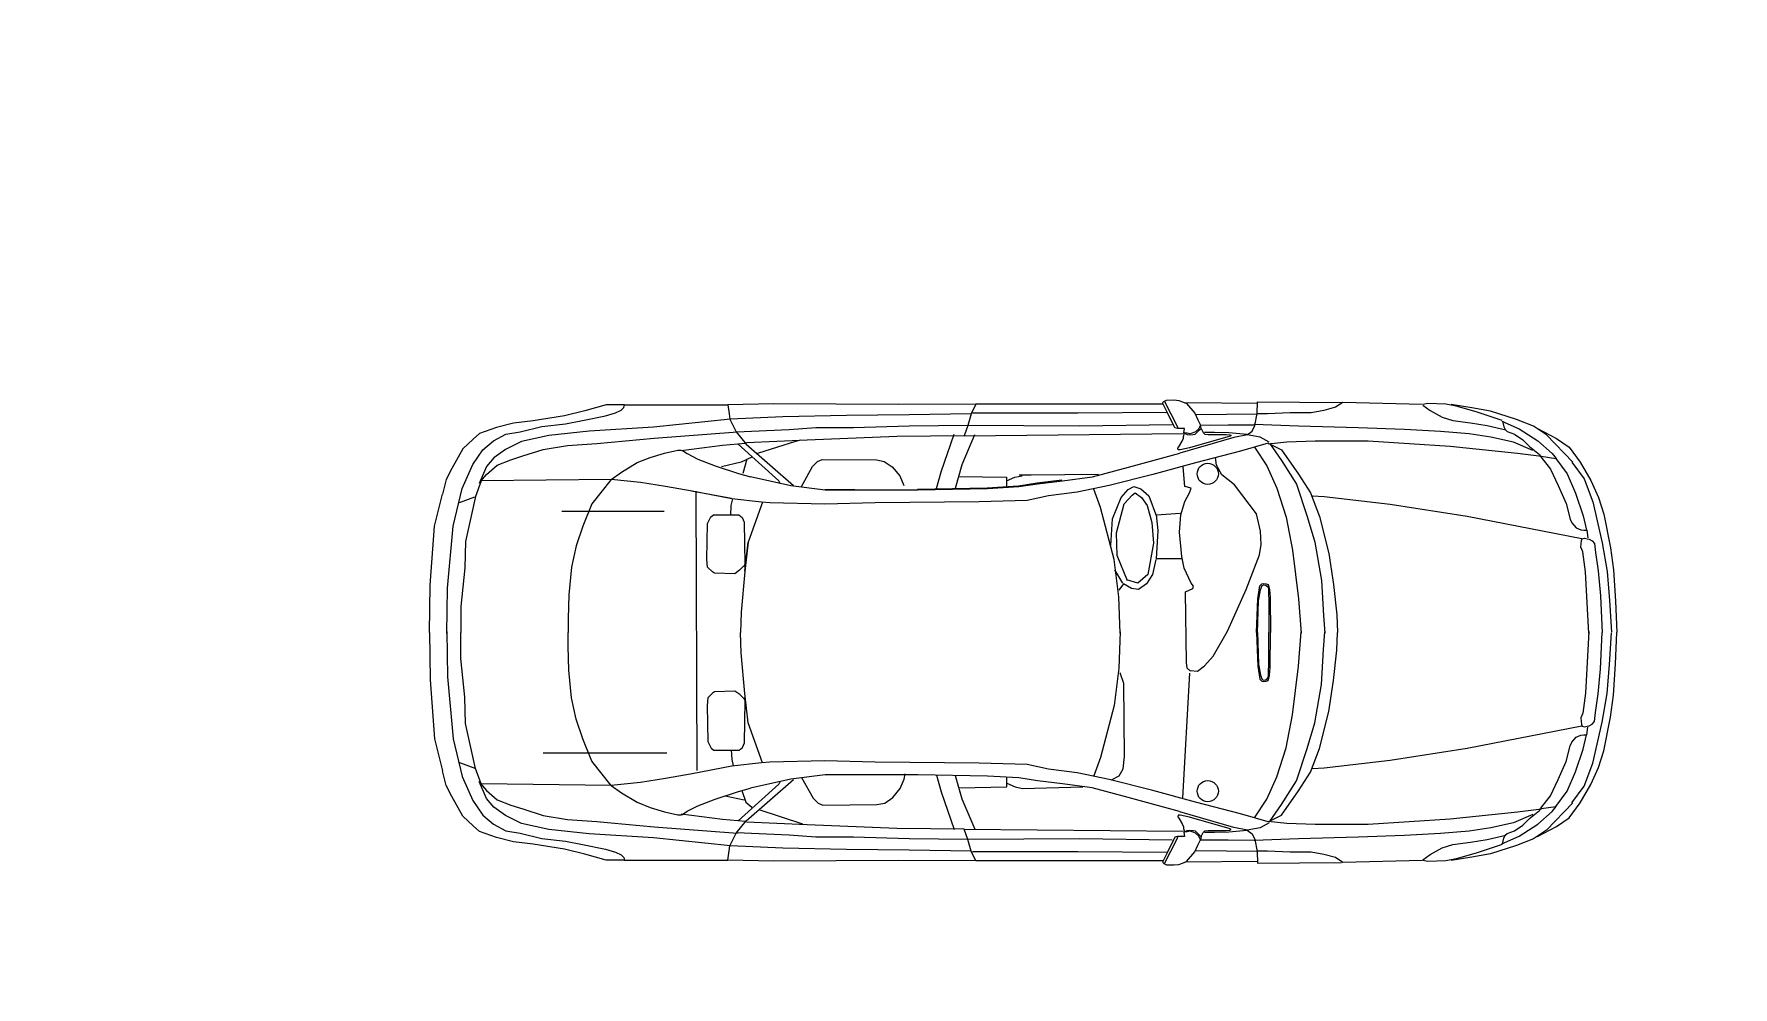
# Model space of a CAD drawing. Header units: millimetres. Extents: x 10193 to 57833, y 9963 to 44360.
# Drawn here: x 26200 to 32749, y 29019 to 32694 of the extents above; entities that cross this region are included whole.
import ezdxf

# ---------------------------------------------------------------- set-up
doc = ezdxf.new("R2010")
doc.units = ezdxf.units.MM
doc.layers.add('free-dwg.com', color=7, linetype='Continuous')
doc.layers.add('Стены', color=7, linetype='Continuous')

msp = doc.modelspace()

# ---------------------------------------------------------------- hatches: boundary and pattern name
at = {"layer": 'Стены'}
h = msp.add_hatch(dxfattribs=at)
h.set_pattern_fill('ANSI32', color=256, scale=10)
h.paths.add_polyline_path([(57833.4, 42702.7), (10593.4, 42702.7), (10593.4, 9962.7), (26833.4, 9962.7), (26833.4, 14962.7), (57833.4, 14962.7)])
h.paths.add_polyline_path([(10713.4, 42582.7), (57713.4, 42582.7), (57713.4, 15082.7), (26713.4, 15082.7), (26713.4, 10082.7), (10713.4, 10082.7)], flags=16)
h.paths.add_polyline_path([(10963.4, 42332.7), (57463.4, 42332.7), (57463.4, 15332.7), (26463.4, 15332.7), (26463.4, 10332.7), (10963.4, 10332.7)], flags=0)
h.paths.add_polyline_path([(57463.4, 42332.7), (10963.4, 42332.7), (10963.4, 10332.7), (26463.4, 10332.7), (26463.4, 15332.7), (57463.4, 15332.7)], flags=0)
h = msp.add_hatch(dxfattribs=at)
h.set_pattern_fill('ANSI36', color=256, scale=10)
h.paths.add_polyline_path([(57713.4, 42582.7), (10713.4, 42582.7), (10713.4, 10082.7), (26713.4, 10082.7), (26713.4, 15082.7), (57713.4, 15082.7)])
h.paths.add_polyline_path([(10963.4, 42332.7), (57463.4, 42332.7), (57463.4, 15332.7), (26463.4, 15332.7), (26463.4, 10332.7), (10963.4, 10332.7)], flags=16)

# ---------------------------------------------------------------- linework, layer by layer
at = {"layer": 'free-dwg.com'}
for p, q in [((28322.5, 31240.6), (28244.6, 31221.8)), ((28405.1, 31264.2), (28322.5, 31240.6)), ((28476.2, 31264.2), (28405.1, 31264.2)), ((28440.7, 31233.8), (28463.5, 31243.9)), ((28463.5, 31243.9), (28473.6, 31254)), ((28473.6, 31254), (28476.2, 31264.2)), ((28476.2, 31264.2), (28873.8, 31264.2)), ((29052.2, 31267.6), (28873.8, 31264.2)), ((28873.8, 31264.2), (28878.9, 31228.7)), ((29531.9, 31264.9), (29052.2, 31267.6)), ((29830.9, 31266.9), (29531.9, 31264.9)), ((29830.9, 31266.9), (29812.4, 31229.8)), ((30552.7, 31266.9), (29830.9, 31266.9)), ((30550.9, 31273.3), (30554.5, 31276.8)), ((30550.9, 31269.8), (30550.9, 31273.3)), ((30569.7, 31233.5), (30550.9, 31269.8)), ((30554.5, 31276.8), (30565, 31281.5)), ((30558, 31276.8), (30606, 31182)), ((30565, 31281.5), (30594.3, 31282.7)), ((30594.3, 31282.7), (30613.1, 31280.3)), ((30613.1, 31280.3), (30627.1, 31275.6)), ((30627.1, 31275.6), (30642.4, 31268.6)), ((30916.2, 31269.6), (30640.2, 31272.2)), ((30642.4, 31268.6), (30674, 31232.3)), ((30914.1, 31231), (30916.2, 31275.7)), ((30916.2, 31275.7), (31240.2, 31273.6)), ((31172, 31241.7), (31122.9, 31233.1)), ((31216.7, 31254.4), (31172, 31241.7)), ((31244.4, 31273.6), (31216.7, 31254.4)), ((31551.4, 31265.1), (31244.4, 31273.6)), ((31553.5, 31263), (31581.2, 31241.7)), ((31571.2, 31269.2), (31554.2, 31264.9)), ((31641.6, 31267.1), (31571.2, 31269.2)), ((31581.2, 31241.7), (31628.1, 31216.1)), ((31682.1, 31258.5), (31641.6, 31267.1)), ((31741.7, 31252.2), (31662.9, 31264.9)), ((31758.8, 31237.3), (31682.1, 31258.5)), ((31814.2, 31239.4), (31741.7, 31252.2)), ((27982.6, 31177), (27916.5, 31153.4)), ((28048.7, 31193.5), (27982.6, 31177)), ((28124.2, 31202.9), (28048.7, 31193.5)), ((28073.4, 31160.4), (28157, 31180.6)), ((28244.6, 31221.8), (28124.2, 31202.9)), ((28157, 31180.6), (28248.2, 31190.8)), ((28248.2, 31190.8), (28314, 31203.4)), ((28314, 31203.4), (28402.7, 31221.1)), ((28587.6, 31178.1), (28339.4, 31162.9)), ((28402.7, 31221.1), (28440.7, 31233.8)), ((28884, 31208.5), (28587.6, 31178.1)), ((28878.9, 31228.7), (28881.4, 31208.5)), ((28881.4, 31208.5), (28906.8, 31160.4)), ((29085.7, 31217.5), (28884, 31208.5)), ((29331.1, 31223.1), (29085.7, 31217.5)), ((29214, 31175.7), (29110.8, 31167.3)), ((29359, 31175.7), (29214, 31175.7)), ((29573.7, 31225.9), (29331.1, 31223.1)), ((29573.7, 31181.3), (29359, 31175.7)), ((29812.4, 31229.8), (29573.7, 31225.9)), ((29799.1, 31184.7), (29573.7, 31181.3)), ((29799.1, 31184.7), (29785.8, 31145)), ((29812.4, 31229.8), (29799.1, 31184.7)), ((30231.6, 31182.1), (29799.1, 31184.7)), ((30223.6, 31232.5), (29817.7, 31232.5)), ((30565.9, 31235.1), (30223.6, 31232.5)), ((30587.1, 31187.4), (30231.6, 31182.1)), ((30597.8, 31174.9), (30569.7, 31233.5)), ((30607.2, 31172.6), (30597.8, 31174.9)), ((30606, 31182), (30608.4, 31173.8)), ((30674, 31232.3), (30685.7, 31206.6)), ((30680, 31227.2), (30913.5, 31229.8)), ((30685.7, 31206.6), (30696.3, 31185.5)), ((30696.3, 31185.5), (30689.3, 31171.4)), ((30698.6, 31172.6), (30696.3, 31185.5)), ((30696.9, 31185.4), (30803, 31186.4)), ((30803, 31186.4), (30903.9, 31187.4)), ((30894.9, 31162.9), (30905.5, 31184.2)), ((31073.9, 31182), (30903.4, 31188.4)), ((30905.5, 31184.2), (30914.1, 31231)), ((30954.6, 31228.9), (30911.9, 31228.9)), ((31042, 31233.1), (30954.6, 31228.9)), ((31122.9, 31233.1), (31042, 31233.1)), ((31304.1, 31175.7), (31073.9, 31182)), ((31483.2, 31169.3), (31304.1, 31175.7)), ((31628.1, 31216.1), (31668.6, 31203.3)), ((31668.6, 31203.3), (31736.8, 31194.8)), ((31736.8, 31194.8), (31800.7, 31184.2)), ((31859, 31203.2), (31758.8, 31237.3)), ((31800.7, 31184.2), (31873.2, 31167.1)), ((31914.4, 31207.4), (31814.2, 31239.4)), ((31857.4, 31201.2), (31924.7, 31171.1)), ((31860.2, 31201.2), (31865.7, 31179.3)), ((31865.7, 31179.3), (31871.2, 31168.3)), ((31980.5, 31181.9), (31914.4, 31207.4)), ((32029.5, 31147.8), (31980.5, 31181.9)), ((27892.9, 31132.2), (27852.8, 31094.4)), ((27916.5, 31153.4), (27892.9, 31132.2)), ((27929.8, 31090.5), (27970.9, 31125.3)), ((27970.9, 31125.3), (28018.4, 31150.5)), ((28078.5, 31122.4), (28017.7, 31092.1)), ((28018.4, 31150.5), (28073.4, 31160.4)), ((28184.9, 31145.2), (28078.5, 31122.4)), ((28339.4, 31162.9), (28184.9, 31145.2)), ((28255.8, 31107.3), (28369.8, 31114.9)), ((28369.8, 31114.9), (28590.1, 31135.1)), ((28590.1, 31135.1), (28911.8, 31160.4)), ((28942.2, 31114.9), (28853.6, 31107.3)), ((28906.8, 31160.4), (28944.8, 31112.3)), ((29110.8, 31167.3), (28907.2, 31159)), ((29071.4, 30970.6), (28914.4, 31112.3)), ((28944.8, 31112.3), (29127.1, 30952.9)), ((29180.5, 31128.3), (28946.2, 31117.2)), ((28990.2, 31077.5), (29115.7, 31117.9)), ((29115.7, 31117.9), (29154, 31128.6)), ((29526.3, 31142.3), (29180.5, 31128.3)), ((29785.6, 31145.1), (29526.3, 31142.3)), ((29745.5, 31150.1), (29695.8, 31003.9)), ((29825.6, 31148.4), (29775.9, 31032.1)), ((29785.8, 31145), (30629.6, 31152.9)), ((30634.2, 31172.6), (30607.2, 31172.6)), ((30613.1, 31102.3), (30626, 31123.4)), ((30825.2, 31137.9), (30616.1, 31077.4)), ((30626, 31123.4), (30630.7, 31135.1)), ((30630.7, 31142.1), (30634.2, 31155)), ((30630.7, 31135.1), (30630.7, 31142.1)), ((30631.8, 31156.2), (30634.2, 31172.6)), ((30635.3, 31156.2), (30633, 31155)), ((30634.2, 31155), (30644.7, 31149.2)), ((30644.7, 31155), (30635.3, 31156.2)), ((30655.3, 31152.7), (30644.7, 31155)), ((30644.7, 31149.2), (30655.3, 31148)), ((30810, 31143.3), (30654.1, 31098.8)), ((30664.6, 31155), (30655.3, 31152.7)), ((30655.3, 31148), (30668.2, 31149.2)), ((30676.4, 31159.7), (30664.6, 31155)), ((30668.2, 31149.2), (30675.2, 31151.5)), ((30675.2, 31151.5), (30692.8, 31167.9)), ((30689.3, 31171.4), (30676.4, 31159.7)), ((30692.8, 31167.9), (30698.6, 31172.6)), ((30698.6, 31172.6), (30706.8, 31157.4)), ((30706.8, 31157.4), (30712.7, 31151.5)), ((30750.4, 31157.1), (30711.1, 31157.1)), ((30712.7, 31151.5), (30725.6, 31149.2)), ((30725.6, 31149.2), (30794.8, 31149.2)), ((30806, 31156.1), (30750.4, 31157.1)), ((30794.8, 31149.2), (30808.8, 31148)), ((30876.7, 31150), (30806, 31156.1)), ((30808.8, 31148), (30814.7, 31145.7)), ((30814.7, 31145.7), (30808.8, 31143.3)), ((30877.7, 31148), (30825.2, 31137.9)), ((30956.6, 31116.2), (30850.5, 31086)), ((30875.7, 31148), (30894.9, 31162.9)), ((30926.9, 31139.5), (30875.7, 31148)), ((30961, 31120.3), (30926.9, 31139.5)), ((30957.3, 31113.7), (31028.6, 31120.8)), ((30962, 31116.8), (31008.9, 31049.2)), ((30962, 31114.2), (31008.9, 31090.8)), ((31028.6, 31120.8), (31138, 31125.6)), ((31138, 31125.6), (31342.4, 31125.6)), ((31342.4, 31125.6), (31658.6, 31104.2)), ((31621.7, 31160.7), (31483.2, 31169.3)), ((31732.5, 31152.2), (31621.7, 31160.7)), ((31815.6, 31139.5), (31732.5, 31152.2)), ((31903, 31120.3), (31815.6, 31139.5)), ((31871.2, 31168.3), (31878, 31161.5)), ((31878, 31161.5), (31906.8, 31150.5)), ((31977.6, 31088.3), (31903, 31120.3)), ((31906.8, 31150.5), (31938.4, 31128.6)), ((31924.7, 31171.1), (31996, 31125.8)), ((31938.4, 31128.6), (31964.5, 31103.9)), ((31995.7, 31172.9), (32068.2, 31134.6)), ((31996, 31125.8), (32052.3, 31076.5)), ((32131.8, 31043.5), (32029.5, 31147.8)), ((32068.2, 31134.6), (32117.2, 31100.5)), ((27852.8, 31094.4), (27810.3, 31019)), ((27891.9, 31033.7), (27929.8, 31090.5)), ((27972.1, 31059.2), (27944.2, 31026.3)), ((28017.7, 31092.1), (27972.1, 31059.2)), ((27984.8, 31031.3), (28038, 31051.6)), ((28038, 31051.6), (28083.5, 31066.8)), ((28083.5, 31066.8), (28162.1, 31092.1)), ((28162.1, 31092.1), (28255.8, 31107.3)), ((28524.6, 31041.1), (28574.5, 31060.7)), ((28574.5, 31060.7), (28630.4, 31077.3)), ((28630.4, 31077.3), (28681.8, 31089.4)), ((28681.8, 31089.4), (28693.9, 31089.4)), ((28693.9, 31089.4), (28699.9, 31087.9)), ((28853.6, 31107.3), (28694, 31087)), ((28699.9, 31087.9), (28718, 31075.8)), ((28718, 31075.8), (28758.8, 31054.6)), ((28758.8, 31054.6), (28825.3, 31029)), ((28926.3, 31043.5), (28849.8, 31024.4)), ((28966.8, 31062.7), (28926.3, 31043.5)), ((28947.6, 31054.2), (28932.7, 30998.9)), ((29201.2, 31025.8), (29220.5, 31045.2)), ((29220.5, 31045.2), (29238, 31053)), ((29238, 31053), (29447.2, 31051.7)), ((29447.2, 31051.7), (29477.1, 31046)), ((29477.1, 31046), (29508.1, 31024.8)), ((30614.9, 31075.9), (30418, 31022.1)), ((30608.4, 31096.5), (30613.1, 31102.3)), ((30609.6, 31090.6), (30608.4, 31096.5)), ((30617.8, 31090.6), (30609.6, 31090.6)), ((30654.1, 31098.8), (30617.8, 31090.6)), ((30850.5, 31086), (30677.2, 31040.6)), ((30757.4, 31031.1), (30754.4, 31061.4)), ((30904.8, 31101.2), (30951.6, 31028.4)), ((31008.9, 31090.8), (31073.9, 30997.2)), ((31008.9, 31049.2), (31066.1, 30958.2)), ((31658.6, 31104.2), (31917.8, 31078.1)), ((31917.8, 31078.1), (32010.5, 31066.2)), ((31964.5, 31103.9), (32002.9, 31072.4)), ((32002.9, 31072.4), (32008.4, 31064.1)), ((32008.4, 31064.1), (32045.4, 31016.2)), ((32009.7, 31065.5), (32066, 31057.3)), ((32052.3, 31076.5), (32067.4, 31057.3)), ((32066, 31057.3), (32109.9, 30998.3)), ((32117.2, 31100.5), (32159.8, 31043)), ((27810.3, 31019), (27789, 30976.5)), ((27850.8, 30942.1), (27891.9, 31033.7)), ((27944.2, 31026.3), (27916.4, 30960.5)), ((27921.4, 30968.1), (27944.2, 30995.9)), ((27944.2, 30995.9), (27984.8, 31031.3)), ((28424.9, 30976.1), (28464.2, 31004.8)), ((28464.2, 31004.8), (28524.6, 31041.1)), ((28825.3, 31029), (28916, 30998.8)), ((28916, 30998.8), (28962.2, 30986.6)), ((29117.2, 30952.2), (28962.2, 30986.6)), ((29156.9, 30946.3), (29201.2, 31025.8)), ((29508.1, 31024.8), (29537.3, 30990)), ((29537.3, 30990), (29552.9, 30953.3)), ((29695.8, 31003.9), (29678, 30939.8)), ((29775.9, 31032.1), (29750.1, 30942)), ((29764, 30988.1), (29948.3, 30984.6)), ((29948.3, 30970.6), (29980.3, 30984.7)), ((29948.3, 30984.6), (29948.4, 30948.6)), ((29980.3, 30984.7), (30008.4, 30990.8)), ((30044.2, 30992.4), (29997.4, 30992.4)), ((30303.2, 30996), (30044.2, 30992.4)), ((30278.3, 30985.1), (30163.8, 30970)), ((30418, 31022.1), (30278.3, 30985.1)), ((30512.2, 30995.2), (30343.9, 30953.1)), ((30677.2, 31040.6), (30512.2, 30995.2)), ((30636.1, 30949.2), (30630, 31025)), ((30778.6, 30994.7), (30757.4, 31031.1)), ((30827.2, 30955.3), (30778.6, 30994.7)), ((30951.6, 31028.4), (30990.7, 30942.6)), ((31073.9, 30997.2), (31120.8, 30924.5)), ((32045.4, 31016.2), (32075.6, 30953.1)), ((32109.9, 30998.3), (32141.5, 30922.9)), ((32127.8, 31043), (32174.7, 30979.1)), ((32159.8, 31043), (32200.3, 30972.7)), ((32174.7, 30979.1), (32208.8, 30889.7)), ((27743.3, 30796.7), (27774.9, 30919.9)), ((27789, 30976.5), (27774.9, 30919.9)), ((27816, 30796.7), (27850.8, 30942.1)), ((27923.5, 30970.5), (27901.4, 30910.5)), ((28424.9, 30976.1), (27923.5, 30970.5)), ((28424.9, 30976.1), (28350.4, 30882)), ((28538.2, 30964.1), (28424.9, 30976.1)), ((28633.4, 30949), (28538.2, 30964.1)), ((28736.2, 30930.8), (28633.4, 30949)), ((28888.8, 30902.3), (28734.6, 30930.6)), ((28890.3, 30902.2), (28736.2, 30930.8)), ((28750.6, 30931.8), (28754.7, 29854.6)), ((29076.5, 30960.5), (29071.4, 30970.6)), ((29250.1, 30935), (29117.2, 30952.2)), ((29364.2, 30936.5), (29248.5, 30936.2)), ((29365.7, 30935), (29250.1, 30935)), ((29606.9, 30935), (29365.7, 30935)), ((29873.5, 30942.9), (29605.3, 30937.2)), ((29875.1, 30939.9), (29606.9, 30935)), ((29994.1, 30950.6), (29873.5, 30942.9)), ((29995.7, 30947.3), (29875.1, 30939.9)), ((30066.3, 30961.7), (29994.1, 30950.6)), ((30067.9, 30958.2), (29995.7, 30947.3)), ((30110, 30912.8), (30027.7, 30895.7)), ((30162.2, 30973.7), (30066.3, 30961.7)), ((30163.8, 30970), (30067.9, 30958.2)), ((30221.1, 30927.9), (30110, 30912.8)), ((30343.9, 30953.1), (30221.1, 30927.9)), ((30310.8, 30867.9), (30284.5, 30938.9)), ((30390.4, 30906.8), (30417.7, 30937.1)), ((30402.6, 30882.6), (30432.9, 30915.9)), ((30417.7, 30937.1), (30439, 30949.2)), ((30432.9, 30915.9), (30445, 30925)), ((30439, 30949.2), (30466.2, 30940.1)), ((30445, 30925), (30469.3, 30906.8)), ((30466.2, 30940.1), (30496.6, 30912.9)), ((30496.6, 30912.9), (30526.9, 30834.1)), ((30660.4, 30943.2), (30636.1, 30949.2)), ((30636.1, 30891.7), (30654.3, 30925)), ((30654.3, 30925), (30660.4, 30943.2)), ((30912.1, 30843.2), (30827.2, 30955.3)), ((30990.7, 30942.6), (31027.1, 30830.9)), ((31066.1, 30958.2), (31107.7, 30833.5)), ((31120.8, 30924.5), (31154.6, 30833.5)), ((32075.6, 30953.1), (32105.8, 30883.2)), ((32141.5, 30922.9), (32171.6, 30836.6)), ((32200.3, 30972.7), (32230.2, 30906.7)), ((27840.4, 30887.1), (27898.6, 30909.9)), ((27901.4, 30910.5), (27863.4, 30736.7)), ((28629.3, 30853.2), (28233.8, 30853.2)), ((28350.4, 30882), (28315.6, 30796.7)), ((28886, 30839.1), (28887.8, 30875.9)), ((28887.8, 30875.9), (28893.6, 30901.1)), ((29004, 30888.3), (28890.3, 30902.2)), ((29007.4, 30888.8), (28952.4, 30734.5)), ((29036, 30885.8), (29004, 30888.3)), ((29247.6, 30880.9), (29036, 30885.8)), ((29442, 30885.8), (29247.6, 30880.9)), ((29843.1, 30890.7), (29442, 30885.8)), ((30027.7, 30895.7), (29843.1, 30890.7)), ((30363.4, 30668.1), (30310.8, 30867.9)), ((30357.1, 30825), (30390.4, 30906.8)), ((30372.2, 30770.5), (30402.6, 30882.6)), ((30469.3, 30906.8), (30490.5, 30876.5)), ((30490.5, 30876.5), (30508.7, 30809.9)), ((30620.9, 30840.2), (30636.1, 30891.7)), ((31172.8, 30908.9), (31128.6, 30911.5)), ((31427.8, 30880.3), (31172.8, 30908.9)), ((31724.4, 30833.5), (31427.8, 30880.3)), ((32105.8, 30883.2), (32120.9, 30822.9)), ((32208.8, 30889.7), (32245.1, 30732.1)), ((32230.2, 30906.7), (32251.5, 30842.8)), ((27727.5, 30569.3), (27743.3, 30796.7)), ((27793.9, 30556.6), (27816, 30796.7)), ((28315.6, 30796.7), (28290.3, 30720.9)), ((28793.6, 30667.5), (28795.8, 30806.2)), ((28795.8, 30806.2), (28808.9, 30832.4)), ((28808.9, 30832.4), (28819.3, 30840.2)), ((28819.3, 30840.2), (28916.2, 30840.5)), ((28916.2, 30840.5), (28929.3, 30830.1)), ((28929.3, 30830.1), (28937.2, 30811.8)), ((28937.2, 30811.8), (28940.3, 30649.6)), ((30351, 30722), (30357.1, 30825)), ((30508.7, 30809.9), (30514.8, 30731.1)), ((30526.9, 30840.2), (30617.9, 30846.2)), ((30533, 30779.6), (30526.9, 30840.2)), ((30614.9, 30773.5), (30620.9, 30840.2)), ((30927.2, 30776.5), (30912.1, 30843.2)), ((31027.1, 30830.9), (31050.5, 30703.5)), ((31107.7, 30833.5), (31136.4, 30734.7)), ((31154.6, 30833.5), (31191, 30690.5)), ((32166.7, 30747.7), (31724.4, 30833.5)), ((32120.9, 30822.9), (32127.7, 30809.2)), ((32127.7, 30809.2), (32144.2, 30790)), ((32144.2, 30790), (32162, 30781.7)), ((32162, 30781.7), (32174.4, 30780.4)), ((32171.6, 30836.6), (32184, 30780.4)), ((32251.5, 30842.8), (32277, 30712.9)), ((27863.4, 30736.7), (27860.3, 30635.6)), ((28290.3, 30720.9), (28271.3, 30638.8)), ((28951.4, 30734.8), (28938.6, 30622.2)), ((28952.4, 30734.5), (28939.3, 30621.9)), ((30375.3, 30682.6), (30372.2, 30770.5)), ((30514.8, 30731.1), (30493.5, 30609.9)), ((30526.9, 30670.5), (30533, 30779.6)), ((30624, 30679.6), (30614.9, 30773.5)), ((30924.2, 30685.6), (30930.3, 30725)), ((30930.3, 30725), (30927.2, 30776.5)), ((31136.4, 30734.7), (31162.4, 30586.5)), ((32162.7, 30715.5), (32164.4, 30741.1)), ((32164.4, 30741.1), (32167.8, 30747.9)), ((32167.8, 30747.9), (32176.4, 30749.6)), ((32174.4, 30780.4), (32185.4, 30780.4)), ((32176.4, 30749.6), (32186.6, 30747.9)), ((32185.4, 30780.4), (32189.5, 30751.6)), ((32186.6, 30747.9), (32195.1, 30746.2)), ((32195.1, 30746.2), (32205.4, 30739.4)), ((32205.4, 30739.4), (32215.6, 30729.1)), ((32215.6, 30729.1), (32219, 30695)), ((32245.1, 30732.1), (32264.3, 30621.4)), ((28796.3, 30638.7), (28793.6, 30667.5)), ((30381.9, 30523.5), (30363.4, 30668.1)), ((30414.7, 30585.6), (30375.3, 30682.6)), ((30523.9, 30667.4), (30511.7, 30609.9)), ((30624, 30670.5), (30526.9, 30670.5)), ((30633.1, 30634.1), (30624, 30679.6)), ((30872.7, 30552.3), (30924.2, 30685.6)), ((31050.5, 30703.5), (31073.9, 30516.3)), ((31191, 30690.5), (31209.2, 30570.9)), ((32169.5, 30696.7), (32162.7, 30715.5)), ((32179.8, 30620), (32169.5, 30696.7)), ((32219, 30695), (32229.3, 30623.4)), ((32277, 30712.9), (32287.7, 30627.8)), ((27860.3, 30635.6), (27844.5, 30487.1)), ((28271.3, 30638.8), (28261.8, 30531.4)), ((28814.7, 30620.5), (28796.3, 30638.7)), ((28822.6, 30615.3), (28814.7, 30620.5)), ((28901.1, 30612.9), (28822.6, 30615.3)), ((28919.4, 30626), (28901.1, 30612.9)), ((28935.1, 30641.8), (28919.4, 30626)), ((28939.3, 30621.9), (28926.2, 30464.9)), ((28940.3, 30649.6), (28935.1, 30639.1)), ((30396.5, 30576.5), (30366.2, 30628.1)), ((30454.1, 30576.5), (30411.7, 30588.7)), ((30493.5, 30609.9), (30454.1, 30576.5)), ((30511.7, 30609.9), (30487.5, 30573.5)), ((30660.4, 30576.5), (30633.1, 30634.1)), ((31162.4, 30586.5), (31170.2, 30451.4)), ((32193.4, 30383), (32179.8, 30620)), ((32229.3, 30623.4), (32237.8, 30527.9)), ((32264.3, 30621.4), (32272.8, 30509.2)), ((32287.7, 30627.8), (32296.2, 30507.1)), ((27724.3, 30386.1), (27727.5, 30569.3)), ((27790.7, 30382.9), (27793.9, 30556.6)), ((28261.8, 30531.4), (28258.7, 30439.8)), ((30399.5, 30573.5), (30381.3, 30549.3)), ((30387.1, 30384.1), (30381.9, 30523.5)), ((30429.9, 30555.3), (30399.5, 30573.5)), ((30457.1, 30552.3), (30429.9, 30555.3)), ((30487.5, 30573.5), (30457.1, 30552.3)), ((30639.1, 30543.2), (30666.4, 30555.3)), ((30642.2, 30270.5), (30639.1, 30543.2)), ((30669.5, 30564.4), (30660.4, 30576.5)), ((30666.4, 30555.3), (30669.5, 30564.4)), ((30799.9, 30391.7), (30872.7, 30552.3)), ((30917.3, 30516.1), (30925.5, 30566.3)), ((30920, 30508.8), (30927.3, 30550.7)), ((30925.5, 30566.3), (30932.8, 30574.5)), ((30927.3, 30550.7), (30934.6, 30568.1)), ((30932.8, 30574.5), (30941, 30575.4)), ((30934.6, 30568.1), (30941, 30569.9)), ((30941, 30575.4), (30949.3, 30574.5)), ((30941, 30569.9), (30946.5, 30569)), ((30946.5, 30569), (30952.9, 30565.3)), ((30949.3, 30574.5), (30957.5, 30571.7)), ((30952.9, 30565.3), (30958.4, 30557.1)), ((30957.5, 30571.7), (30962, 30552.6)), ((30958.4, 30557.1), (30959.3, 30489.6)), ((30962, 30552.6), (30964.8, 30521.5)), ((30964.8, 30521.5), (30966.6, 30386.5)), ((31209.2, 30570.9), (31222.2, 30454)), ((32237.8, 30527.9), (32242.9, 30413.7)), ((27844.5, 30487.1), (27844.5, 30386.3)), ((28926.2, 30464.9), (28923.6, 30386.4)), ((30912.7, 30386.5), (30917.3, 30516.1)), ((30916.4, 30386.5), (30920, 30508.8)), ((30959.3, 30489.6), (30960.2, 30386.5)), ((31073.9, 30516.3), (31084.3, 30383.8)), ((31222.2, 30454), (31224.8, 30386.4)), ((32272.8, 30509.2), (32280, 30387.4)), ((32296.2, 30507.1), (32300.7, 30386.1)), ((27790.7, 30389.7), (27793.9, 30216)), ((28258.7, 30439.8), (28258.7, 30386.3)), ((30387.1, 30388.5), (30381.9, 30249.2)), ((30745.3, 30294.7), (30799.9, 30391.7)), ((31073.9, 30256.3), (31084.3, 30388.9)), ((31170.2, 30451.4), (31175.4, 30383.8)), ((31170.2, 30321.3), (31175.4, 30388.9)), ((32193.4, 30389.6), (32179.8, 30152.6)), ((32242.9, 30413.7), (32244.6, 30386.4)), ((27724.3, 30386.6), (27727.5, 30203.4)), ((27844.5, 30285.5), (27844.5, 30386.3)), ((28258.7, 30332.9), (28258.7, 30386.3)), ((28261.8, 30241.3), (28258.7, 30332.9)), ((28926.2, 30307.7), (28923.6, 30386.2)), ((30912.7, 30386.2), (30917.3, 30256.6)), ((30916.4, 30386.2), (30920, 30263.9)), ((30959.3, 30283.1), (30960.2, 30386.2)), ((30964.8, 30251.1), (30966.6, 30386.2)), ((31222.2, 30318.7), (31224.8, 30386.3)), ((32237.8, 30244.7), (32242.9, 30358.9)), ((32242.9, 30358.9), (32244.6, 30386.2)), ((32272.8, 30263.5), (32280, 30385.3)), ((32296.2, 30265.6), (32300.7, 30386.6)), ((27860.3, 30137), (27844.5, 30285.5)), ((28939.3, 30150.7), (28926.2, 30307.7)), ((30645.2, 30249.3), (30642.2, 30270.5)), ((30684.6, 30237.2), (30711.9, 30258.4)), ((30711.9, 30258.4), (30745.3, 30294.7)), ((30920, 30263.9), (30927.3, 30221.9)), ((30958.4, 30215.5), (30959.3, 30283.1)), ((31162.4, 30186.1), (31170.2, 30321.3)), ((31209.2, 30201.7), (31222.2, 30318.7)), ((32264.3, 30151.3), (32272.8, 30263.5)), ((32287.7, 30144.9), (32296.2, 30265.6)), ((27727.5, 30203.4), (27743.3, 29975.9)), ((27793.9, 30216), (27816, 29975.9)), ((28271.3, 30133.9), (28261.8, 30241.3)), ((30381.9, 30249.2), (30363.4, 30104.6)), ((30400.9, 30189.6), (30386, 30231.1)), ((30628.8, 29748.7), (30655.5, 30229.8)), ((30657.3, 30237.2), (30645.2, 30249.3)), ((30657.3, 30240.2), (30684.6, 30237.2)), ((30917.3, 30256.6), (30925.5, 30206.4)), ((30925.5, 30206.4), (30932.8, 30198.2)), ((30927.3, 30221.9), (30934.6, 30204.6)), ((30932.8, 30198.2), (30941, 30197.3)), ((30934.6, 30204.6), (30941, 30202.7)), ((30941, 30202.7), (30946.5, 30203.7)), ((30941, 30197.3), (30949.3, 30198.2)), ((30946.5, 30203.7), (30952.9, 30207.3)), ((30949.3, 30198.2), (30957.5, 30200.9)), ((30952.9, 30207.3), (30958.4, 30215.5)), ((30957.5, 30200.9), (30962, 30220.1)), ((30962, 30220.1), (30964.8, 30251.1)), ((31050.5, 30069.2), (31073.9, 30256.3)), ((31191, 30082.1), (31209.2, 30201.7)), ((32229.3, 30149.2), (32237.8, 30244.7)), ((27863.4, 30035.9), (27860.3, 30137)), ((28290.3, 30051.7), (28271.3, 30133.9)), ((28797, 30133.8), (28794.4, 30105)), ((28815.4, 30152.1), (28797, 30133.8)), ((28823.2, 30157.3), (28815.4, 30152.1)), ((28901.8, 30160), (28823.2, 30157.3)), ((28920.1, 30146.9), (28901.8, 30160)), ((28935.8, 30131.2), (28920.1, 30146.9)), ((28941, 30123.3), (28935.8, 30133.8)), ((28952.4, 30038.2), (28939.3, 30150.7)), ((30403.8, 29907.8), (30400.9, 30189.6)), ((31136.4, 30038), (31162.4, 30186.1)), ((32179.8, 30152.6), (32169.5, 30075.9)), ((32219, 30077.6), (32229.3, 30149.2)), ((32245.1, 30040.5), (32264.3, 30151.3)), ((32277, 30059.7), (32287.7, 30144.9)), ((28794.4, 30105), (28797, 29966.4)), ((28938.4, 29961.1), (28941, 30123.3)), ((30363.4, 30104.6), (30310.8, 29904.8)), ((31027.1, 29941.8), (31050.5, 30069.2)), ((31154.6, 29939.2), (31191, 30082.1)), ((32169.5, 30075.9), (32162.7, 30057.2)), ((32215.6, 30043.5), (32219, 30077.6)), ((27901.4, 29862.2), (27863.4, 30035.9)), ((28315.6, 29975.9), (28290.3, 30051.7)), ((29007.4, 29883.8), (28952.4, 30038.2)), ((31107.7, 29939.2), (31136.4, 30038)), ((32166.7, 30025), (31724.4, 29939.2)), ((32162.7, 30057.2), (32164.4, 30031.6)), ((32164.4, 30031.6), (32167.8, 30024.8)), ((32167.8, 30024.8), (32176.4, 30023.1)), ((32176.4, 30023.1), (32186.6, 30024.8)), ((32185.4, 29992.3), (32189.5, 30021.1)), ((32186.6, 30024.8), (32195.1, 30026.5)), ((32195.1, 30026.5), (32205.4, 30033.3)), ((32205.4, 30033.3), (32215.6, 30043.5)), ((32208.8, 29883), (32245.1, 30040.5)), ((32251.5, 29929.8), (32277, 30059.7)), ((27743.3, 29975.9), (27774.9, 29852.7)), ((27816, 29975.9), (27850.8, 29830.6)), ((28350.4, 29890.6), (28315.6, 29975.9)), ((28797, 29966.4), (28810.1, 29940.2)), ((28810.1, 29940.2), (28820.6, 29932.4)), ((28820.6, 29932.4), (28917.5, 29932.4)), ((28887.3, 29933.7), (28889.2, 29896.9)), ((28917.5, 29932.4), (28930.6, 29942.8)), ((28930.6, 29942.8), (28938.4, 29961.1)), ((30990.7, 29830), (31027.1, 29941.8)), ((31066.1, 29814.4), (31107.7, 29939.2)), ((31120.8, 29848.2), (31154.6, 29939.2)), ((31724.4, 29939.2), (31427.8, 29892.4)), ((32105.8, 29889.5), (32120.9, 29949.8)), ((32120.9, 29949.8), (32127.7, 29963.5)), ((32127.7, 29963.5), (32144.2, 29982.7)), ((32141.5, 29849.7), (32171.6, 29936.1)), ((32144.2, 29982.7), (32162, 29990.9)), ((32162, 29990.9), (32174.4, 29992.3)), ((32171.6, 29936.1), (32184, 29992.3)), ((32174.4, 29992.3), (32185.4, 29992.3)), ((27840.4, 29885.6), (27898.6, 29862.8)), ((28638.7, 29921.6), (28163.1, 29921.6)), ((28424.9, 29796.5), (28350.4, 29890.6)), ((28890.3, 29870.5), (28736.2, 29841.8)), ((28889.2, 29896.9), (28895.1, 29871.7)), ((29004, 29884.4), (28890.3, 29870.5)), ((29036, 29886.8), (29004, 29884.4)), ((29247.6, 29891.7), (29036, 29886.8)), ((29442, 29886.8), (29247.6, 29891.7)), ((29843.1, 29881.9), (29442, 29886.8)), ((30027.7, 29877), (29843.1, 29881.9)), ((30110, 29859.9), (30027.7, 29877)), ((30310.8, 29904.8), (30284.5, 29833.8)), ((30397.9, 29860.3), (30403.8, 29907.8)), ((31427.8, 29892.4), (31172.8, 29863.8)), ((32075.6, 29819.6), (32105.8, 29889.5)), ((32174.7, 29793.5), (32208.8, 29883)), ((32200.3, 29799.9), (32230.2, 29865.9)), ((32230.2, 29865.9), (32251.5, 29929.8)), ((27789, 29796.1), (27774.9, 29852.7)), ((27850.8, 29830.6), (27891.9, 29739)), ((27923.5, 29802.2), (27901.4, 29862.2)), ((27944.2, 29746.4), (27916.4, 29812.2)), ((27921.4, 29804.6), (27944.2, 29776.7)), ((28424.9, 29796.5), (27923.5, 29802.2)), ((28538.2, 29808.6), (28424.9, 29796.5)), ((28633.4, 29823.7), (28538.2, 29808.6)), ((28736.2, 29841.8), (28633.4, 29823.7)), ((29071.4, 29802), (28914.4, 29660.3)), ((28944.8, 29660.3), (29127.1, 29819.8)), ((29117.2, 29820.4), (28962.2, 29786)), ((29076.5, 29812.2), (29071.4, 29802)), ((29250.1, 29837.6), (29117.2, 29820.4)), ((29158.5, 29827.2), (29203.1, 29747.9)), ((29365.7, 29837.6), (29250.1, 29837.6)), ((29606.9, 29837.6), (29365.7, 29837.6)), ((29539, 29784.6), (29554.5, 29821.4)), ((29554.5, 29821.4), (29558.4, 29840.8)), ((29875.1, 29832.7), (29606.9, 29837.6)), ((29697.6, 29771.2), (29679.5, 29835.3)), ((29777.7, 29743.2), (29751.7, 29833.3)), ((29995.7, 29825.4), (29875.1, 29832.7)), ((29950, 29791.2), (29950, 29827.2)), ((29950, 29805.2), (29982, 29791.2)), ((30067.9, 29814.5), (29995.7, 29825.4)), ((30163.8, 29802.7), (30067.9, 29814.5)), ((30221.1, 29844.7), (30110, 29859.9)), ((30278.3, 29787.6), (30163.8, 29802.7)), ((30343.9, 29819.5), (30221.1, 29844.7)), ((30512.2, 29777.5), (30343.9, 29819.5)), ((30353.4, 29818.8), (30383, 29833.6)), ((30383, 29833.6), (30397.9, 29860.3)), ((30951.6, 29744.2), (30990.7, 29830)), ((31008.9, 29723.4), (31066.1, 29814.4)), ((31073.9, 29775.4), (31120.8, 29848.2)), ((31172.8, 29863.8), (31128.6, 29861.2)), ((32045.4, 29756.5), (32075.6, 29819.6)), ((32109.9, 29774.3), (32141.5, 29849.7)), ((32159.8, 29729.6), (32200.3, 29799.9)), ((27810.3, 29753.7), (27789, 29796.1)), ((27852.8, 29678.2), (27810.3, 29753.7)), ((27891.9, 29739), (27929.8, 29682.1)), ((27944.2, 29776.7), (27984.8, 29741.3)), ((27972.1, 29713.5), (27944.2, 29746.4)), ((27984.8, 29741.3), (28038, 29721.1)), ((28424.9, 29796.5), (28464.2, 29767.8)), ((28464.2, 29767.8), (28524.6, 29731.6)), ((28758.8, 29718), (28825.3, 29743.7)), ((28825.3, 29743.7), (28916, 29773.9)), ((28937.7, 29740.1), (28864.1, 29755.6)), ((28916, 29773.9), (28962.2, 29786)), ((28928, 29776.9), (28943.5, 29732.4)), ((29203.1, 29747.9), (29222.4, 29728.5)), ((29479, 29728.5), (29509.9, 29749.8)), ((29509.9, 29749.8), (29539, 29784.6)), ((29747.7, 29625.1), (29697.6, 29771.2)), ((29765.7, 29787.2), (29950, 29791.2)), ((29827.8, 29627.1), (29777.7, 29743.2)), ((29982, 29791.2), (30010.1, 29785.2)), ((30010.1, 29785.2), (30242.5, 29791.2)), ((30418, 29750.6), (30278.3, 29787.6)), ((30614.9, 29696.8), (30418, 29750.6)), ((30677.2, 29732.1), (30512.2, 29777.5)), ((30904.8, 29671.4), (30951.6, 29744.2)), ((31008.9, 29681.8), (31073.9, 29775.4)), ((32008.4, 29708.5), (32045.4, 29756.5)), ((32066, 29715.4), (32109.9, 29774.3)), ((32127.8, 29729.6), (32174.7, 29793.5)), ((27892.9, 29640.5), (27852.8, 29678.2)), ((27929.8, 29682.1), (27970.9, 29647.4)), ((28017.7, 29680.6), (27972.1, 29713.5)), ((28078.5, 29650.2), (28017.7, 29680.6)), ((28038, 29721.1), (28083.5, 29705.9)), ((28083.5, 29705.9), (28162.1, 29680.6)), ((28162.1, 29680.6), (28255.8, 29665.4)), ((28524.6, 29731.6), (28574.5, 29712)), ((28574.5, 29712), (28630.4, 29695.4)), ((28630.4, 29695.4), (28681.8, 29683.3)), ((28681.8, 29683.3), (28693.9, 29683.3)), ((28693.9, 29683.3), (28699.9, 29684.8)), ((28853.6, 29665.4), (28694, 29685.6)), ((28699.9, 29684.8), (28718, 29696.9)), ((28718, 29696.9), (28758.8, 29718)), ((28943.5, 29732.4), (28966.7, 29713)), ((28993.8, 29703.4), (29162.4, 29649.2)), ((29222.4, 29728.5), (29239.9, 29720.8)), ((29239.9, 29720.8), (29449.1, 29722.7)), ((29449.1, 29722.7), (29479, 29728.5)), ((30609.6, 29682), (30608.4, 29676.2)), ((30608.4, 29676.2), (30613.1, 29670.3)), ((30617.8, 29682), (30609.6, 29682)), ((30613.1, 29670.3), (30626, 29649.2)), ((30825.2, 29634.7), (30616.1, 29695.2)), ((30654.1, 29673.8), (30617.8, 29682)), ((30810, 29629.3), (30654.1, 29673.8)), ((30850.5, 29686.7), (30677.2, 29732.1)), ((30956.6, 29656.4), (30850.5, 29686.7)), ((30962, 29655.8), (31008.9, 29723.4)), ((30962, 29658.4), (31008.9, 29681.8)), ((31342.4, 29647.1), (31658.6, 29668.4)), ((31658.6, 29668.4), (31917.8, 29694.6)), ((31977.6, 29684.3), (31903, 29652.4)), ((31917.8, 29694.6), (32010.5, 29706.4)), ((31938.4, 29644.1), (31964.5, 29668.8)), ((31964.5, 29668.8), (32002.9, 29700.3)), ((31996, 29646.8), (32052.3, 29696.2)), ((32002.9, 29700.3), (32008.4, 29708.5)), ((32009.7, 29707.1), (32066, 29715.4)), ((32131.8, 29729.2), (32029.5, 29624.8)), ((32052.3, 29696.2), (32067.4, 29715.4)), ((32068.2, 29638.1), (32117.2, 29672.1)), ((32117.2, 29672.1), (32159.8, 29729.6)), ((27916.5, 29619.3), (27892.9, 29640.5)), ((27982.6, 29595.7), (27916.5, 29619.3)), ((27970.9, 29647.4), (28018.4, 29622.1)), ((28018.4, 29622.1), (28073.4, 29612.2)), ((28073.4, 29612.2), (28157, 29592)), ((28184.9, 29627.4), (28078.5, 29650.2)), ((28339.4, 29609.7), (28184.9, 29627.4)), ((28255.8, 29665.4), (28369.8, 29657.8)), ((28587.6, 29594.5), (28339.4, 29609.7)), ((28369.8, 29657.8), (28590.1, 29637.6)), ((28590.1, 29637.6), (28911.8, 29612.2)), ((28942.2, 29657.8), (28853.6, 29665.4)), ((28881.4, 29564.2), (28906.8, 29612.2)), ((28906.8, 29612.2), (28944.8, 29660.3)), ((29110.8, 29605.3), (28907.2, 29613.7)), ((29180.5, 29644.3), (28946.2, 29655.5)), ((29214, 29596.9), (29110.8, 29605.3)), ((29526.3, 29630.4), (29180.5, 29644.3)), ((29785.6, 29627.6), (29526.3, 29630.4)), ((29785.8, 29627.7), (30629.6, 29619.7)), ((29799.1, 29587.9), (29785.8, 29627.7)), ((30626, 29649.2), (30630.7, 29637.5)), ((30630.7, 29637.5), (30630.7, 29630.5)), ((30630.7, 29630.5), (30634.2, 29617.6)), ((30631.8, 29616.4), (30634.2, 29600.1)), ((30635.3, 29616.4), (30633, 29617.6)), ((30634.2, 29617.6), (30644.7, 29623.5)), ((30644.7, 29617.6), (30635.3, 29616.4)), ((30644.7, 29623.5), (30655.3, 29624.6)), ((30655.3, 29620), (30644.7, 29617.6)), ((30655.3, 29624.6), (30668.2, 29623.5)), ((30664.6, 29617.6), (30655.3, 29620)), ((30676.4, 29612.9), (30664.6, 29617.6)), ((30668.2, 29623.5), (30675.2, 29621.1)), ((30675.2, 29621.1), (30692.8, 29604.7)), ((30689.3, 29601.2), (30676.4, 29612.9)), ((30692.8, 29604.7), (30698.6, 29600.1)), ((30698.6, 29600.1), (30706.8, 29615.3)), ((30706.8, 29615.3), (30712.7, 29621.1)), ((30750.4, 29615.5), (30711.1, 29615.5)), ((30712.7, 29621.1), (30725.6, 29623.5)), ((30725.6, 29623.5), (30794.8, 29623.5)), ((30806, 29616.5), (30750.4, 29615.5)), ((30794.8, 29623.5), (30808.8, 29624.6)), ((30876.7, 29622.6), (30806, 29616.5)), ((30814.7, 29627), (30808.8, 29629.3)), ((30808.8, 29624.6), (30814.7, 29627)), ((30877.7, 29624.6), (30825.2, 29634.7)), ((30926.9, 29633.2), (30875.7, 29624.7)), ((30875.7, 29624.7), (30894.9, 29609.8)), ((30894.9, 29609.8), (30905.5, 29588.5)), ((30961, 29652.4), (30926.9, 29633.2)), ((30957.3, 29658.9), (31028.6, 29651.8)), ((31028.6, 29651.8), (31138, 29647.1)), ((31138, 29647.1), (31342.4, 29647.1)), ((31483.2, 29603.4), (31304.1, 29597)), ((31621.7, 29611.9), (31483.2, 29603.4)), ((31732.5, 29620.4), (31621.7, 29611.9)), ((31815.6, 29633.2), (31732.5, 29620.4)), ((31800.7, 29588.5), (31873.2, 29605.5)), ((31903, 29652.4), (31815.6, 29633.2)), ((31865.7, 29593.4), (31871.2, 29604.3)), ((31871.2, 29604.3), (31878, 29611.2)), ((31878, 29611.2), (31906.8, 29622.2)), ((31906.8, 29622.2), (31938.4, 29644.1)), ((31924.7, 29601.6), (31996, 29646.8)), ((32029.5, 29624.8), (31980.5, 29590.8)), ((31995.7, 29599.7), (32068.2, 29638.1)), ((28048.7, 29579.2), (27982.6, 29595.7)), ((28124.2, 29569.7), (28048.7, 29579.2)), ((28244.6, 29550.9), (28124.2, 29569.7)), ((28157, 29592), (28248.2, 29581.9)), ((28322.5, 29532), (28244.6, 29550.9)), ((28248.2, 29581.9), (28314, 29569.2)), ((28314, 29569.2), (28402.7, 29551.5)), ((28402.7, 29551.5), (28440.7, 29538.9)), ((28440.7, 29538.9), (28463.5, 29528.7)), ((28884, 29564.2), (28587.6, 29594.5)), ((28873.8, 29508.5), (28878.9, 29543.9)), ((28878.9, 29543.9), (28881.4, 29564.2)), ((29085.7, 29555.2), (28884, 29564.2)), ((29331.1, 29549.6), (29085.7, 29555.2)), ((29359, 29596.9), (29214, 29596.9)), ((29573.7, 29546.8), (29331.1, 29549.6)), ((29573.7, 29591.4), (29359, 29596.9)), ((29799.1, 29587.9), (29573.7, 29591.4)), ((29812.4, 29542.8), (29573.7, 29546.8)), ((30231.6, 29590.6), (29799.1, 29587.9)), ((29812.4, 29542.8), (29799.1, 29587.9)), ((29830.9, 29505.7), (29812.4, 29542.8)), ((30223.6, 29540.2), (29817.7, 29540.2)), ((30565.9, 29537.5), (30223.6, 29540.2)), ((30587.1, 29585.3), (30231.6, 29590.6)), ((30569.7, 29539.2), (30550.9, 29502.9)), ((30558, 29495.8), (30606, 29590.7)), ((30597.8, 29597.7), (30569.7, 29539.2)), ((30607.2, 29600.1), (30597.8, 29597.7)), ((30606, 29590.7), (30608.4, 29598.9)), ((30634.2, 29600.1), (30607.2, 29600.1)), ((30642.4, 29504), (30674, 29540.3)), ((30674, 29540.3), (30685.7, 29566.1)), ((30680, 29545.5), (30913.5, 29542.8)), ((30685.7, 29566.1), (30696.3, 29587.2)), ((30696.3, 29587.2), (30689.3, 29601.2)), ((30698.6, 29600.1), (30696.3, 29587.2)), ((30696.9, 29587.3), (30803, 29586.3)), ((30803, 29586.3), (30903.9, 29585.3)), ((31073.9, 29590.6), (30903.4, 29584.2)), ((30905.5, 29588.5), (30914.1, 29541.6)), ((30954.6, 29543.8), (30911.9, 29543.8)), ((30914.1, 29541.6), (30916.2, 29496.9)), ((31042, 29539.5), (30954.6, 29543.8)), ((31122.9, 29539.5), (31042, 29539.5)), ((31304.1, 29597), (31073.9, 29590.6)), ((31172, 29531), (31122.9, 29539.5)), ((31581.2, 29531), (31628.1, 29556.5)), ((31628.1, 29556.5), (31668.6, 29569.3)), ((31668.6, 29569.3), (31736.8, 29577.8)), ((31736.8, 29577.8), (31800.7, 29588.5)), ((31859, 29569.5), (31758.8, 29535.4)), ((31914.4, 29565.2), (31814.2, 29533.3)), ((31857.4, 29571.4), (31924.7, 29601.6)), ((31860.2, 29571.4), (31865.7, 29593.4)), ((31980.5, 29590.8), (31914.4, 29565.2)), ((28405.1, 29508.4), (28322.5, 29532)), ((28476.2, 29508.5), (28405.1, 29508.4)), ((28463.5, 29528.7), (28473.6, 29518.6)), ((28473.6, 29518.6), (28476.2, 29508.5)), ((28476.2, 29508.5), (28873.8, 29508.5)), ((29052.2, 29505), (28873.8, 29508.5)), ((29531.9, 29507.8), (29052.2, 29505)), ((29830.9, 29505.7), (29531.9, 29507.8)), ((30552.7, 29505.7), (29830.9, 29505.7)), ((30550.9, 29502.9), (30550.9, 29499.3)), ((30550.9, 29499.3), (30554.5, 29495.8)), ((30554.5, 29495.8), (30565, 29491.1)), ((30565, 29491.1), (30594.3, 29490)), ((30594.3, 29490), (30613.1, 29492.3)), ((30613.1, 29492.3), (30627.1, 29497)), ((30627.1, 29497), (30642.4, 29504)), ((30916.2, 29503.1), (30640.2, 29500.4)), ((30916.2, 29496.9), (31240.2, 29499)), ((31216.7, 29518.2), (31172, 29531)), ((31244.4, 29499), (31216.7, 29518.2)), ((31551.4, 29507.6), (31244.4, 29499)), ((31553.5, 29509.7), (31581.2, 29531)), ((31571.2, 29503.5), (31554.2, 29507.7)), ((31641.6, 29505.6), (31571.2, 29503.5)), ((31682.1, 29514.1), (31641.6, 29505.6)), ((31741.7, 29520.5), (31662.9, 29507.7)), ((31758.8, 29535.4), (31682.1, 29514.1)), ((31814.2, 29533.3), (31741.7, 29520.5))]:
    msp.add_line(p, q, dxfattribs=at)
for centre in [(30724.3, 30998), (30724.3, 29774.6)]:
    msp.add_circle(centre, 40.8, dxfattribs=at)

doc.saveas('drawing.dxf')
